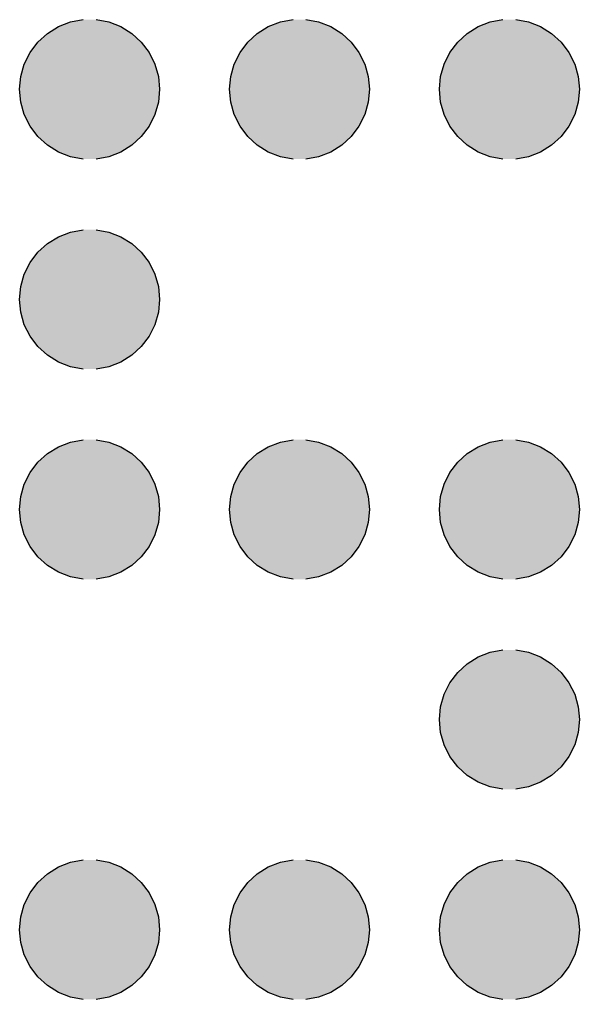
# Model space of a CAD drawing. Extents: x 2971.5 to 3014.5, y 1395.2 to 1402.2.
# Drawn here: x 2971.53 to 2975.53, y 1395.22 to 1402.22 of the extents above; entities that cross this region are included whole.
import ezdxf

# ---------------------------------------------------------------- set-up
doc = ezdxf.new("R2010")
doc.units = 0
doc.layers.add('S', color=7, linetype='CONTINUOUS')

# ---------------------------------------------------------------- blocks, each defined once
blk = doc.blocks.new('*U7')
at = {"layer": 'S', "linetype": 'CONTINUOUS'}
for p, q in [((2971.7249, 1402.1163), (2971.8033, 1402.1649)), ((2971.8033, 1402.1649), (2971.8894, 1402.1982)), ((2971.8894, 1402.1982), (2971.9801, 1402.2152)), ((2972.0723, 1402.2152), (2972.163, 1402.1982)), ((2972.163, 1402.1982), (2972.2491, 1402.1649)), ((2972.2491, 1402.1649), (2972.3275, 1402.1163)), ((2973.2249, 1402.1163), (2973.3033, 1402.1649)), ((2973.3033, 1402.1649), (2973.3894, 1402.1982)), ((2973.3894, 1402.1982), (2973.4801, 1402.2152)), ((2973.5723, 1402.2152), (2973.663, 1402.1982)), ((2973.663, 1402.1982), (2973.7491, 1402.1649)), ((2973.7491, 1402.1649), (2973.8275, 1402.1163)), ((2974.7249, 1402.1163), (2974.8033, 1402.1649)), ((2974.8033, 1402.1649), (2974.8894, 1402.1982)), ((2974.8894, 1402.1982), (2974.9801, 1402.2152)), ((2975.0723, 1402.2152), (2975.163, 1402.1982)), ((2975.163, 1402.1982), (2975.2491, 1402.1649)), ((2975.2491, 1402.1649), (2975.3275, 1402.1163)), ((2971.6567, 1402.0542), (2971.7249, 1402.1163)), ((2972.3275, 1402.1163), (2972.3957, 1402.0542)), ((2973.1567, 1402.0542), (2973.2249, 1402.1163)), ((2973.8275, 1402.1163), (2973.8957, 1402.0542)), ((2974.6567, 1402.0542), (2974.7249, 1402.1163)), ((2975.3275, 1402.1163), (2975.3957, 1402.0542)), ((2971.6011, 1401.9805), (2971.6567, 1402.0542)), ((2972.3957, 1402.0542), (2972.4513, 1401.9805)), ((2973.1011, 1401.9805), (2973.1567, 1402.0542)), ((2973.8957, 1402.0542), (2973.9513, 1401.9805)), ((2974.6011, 1401.9805), (2974.6567, 1402.0542)), ((2975.3957, 1402.0542), (2975.4513, 1401.9805)), ((2971.56, 1401.8979), (2971.6011, 1401.9805)), ((2972.4513, 1401.9805), (2972.4924, 1401.8979)), ((2973.06, 1401.8979), (2973.1011, 1401.9805)), ((2973.9513, 1401.9805), (2973.9924, 1401.8979)), ((2974.56, 1401.8979), (2974.6011, 1401.9805)), ((2975.4513, 1401.9805), (2975.4924, 1401.8979)), ((2971.5347, 1401.8092), (2971.56, 1401.8979)), ((2972.4924, 1401.8979), (2972.5177, 1401.8092)), ((2973.0347, 1401.8092), (2973.06, 1401.8979)), ((2973.9924, 1401.8979), (2974.0177, 1401.8092)), ((2974.5347, 1401.8092), (2974.56, 1401.8979)), ((2975.4924, 1401.8979), (2975.5177, 1401.8092)), ((2971.5262, 1401.7173), (2971.5347, 1401.8092)), ((2972.5177, 1401.8092), (2972.5262, 1401.7173)), ((2973.0262, 1401.7173), (2973.0347, 1401.8092)), ((2974.0177, 1401.8092), (2974.0262, 1401.7173)), ((2974.5262, 1401.7173), (2974.5347, 1401.8092)), ((2975.5177, 1401.8092), (2975.5262, 1401.7173)), ((2971.5347, 1401.6254), (2971.5262, 1401.7173)), ((2972.5262, 1401.7173), (2972.5177, 1401.6254)), ((2973.0347, 1401.6254), (2973.0262, 1401.7173)), ((2974.0262, 1401.7173), (2974.0177, 1401.6254)), ((2974.5347, 1401.6254), (2974.5262, 1401.7173)), ((2975.5262, 1401.7173), (2975.5177, 1401.6254)), ((2971.56, 1401.5367), (2971.5347, 1401.6254)), ((2972.5177, 1401.6254), (2972.4924, 1401.5367)), ((2973.06, 1401.5367), (2973.0347, 1401.6254)), ((2974.0177, 1401.6254), (2973.9924, 1401.5367)), ((2974.56, 1401.5367), (2974.5347, 1401.6254)), ((2975.5177, 1401.6254), (2975.4924, 1401.5367)), ((2971.6011, 1401.4541), (2971.56, 1401.5367)), ((2972.4924, 1401.5367), (2972.4513, 1401.4541)), ((2973.1011, 1401.4541), (2973.06, 1401.5367)), ((2973.9924, 1401.5367), (2973.9513, 1401.4541)), ((2974.6011, 1401.4541), (2974.56, 1401.5367)), ((2975.4924, 1401.5367), (2975.4513, 1401.4541)), ((2971.6567, 1401.3805), (2971.6011, 1401.4541)), ((2972.4513, 1401.4541), (2972.3957, 1401.3805)), ((2973.1567, 1401.3805), (2973.1011, 1401.4541)), ((2973.9513, 1401.4541), (2973.8957, 1401.3805)), ((2974.6567, 1401.3805), (2974.6011, 1401.4541)), ((2975.4513, 1401.4541), (2975.3957, 1401.3805)), ((2971.7249, 1401.3183), (2971.6567, 1401.3805)), ((2971.8033, 1401.2697), (2971.7249, 1401.3183)), ((2972.3275, 1401.3183), (2972.2491, 1401.2697)), ((2972.3957, 1401.3805), (2972.3275, 1401.3183)), ((2973.2249, 1401.3183), (2973.1567, 1401.3805)), ((2973.3033, 1401.2697), (2973.2249, 1401.3183)), ((2973.8275, 1401.3183), (2973.7491, 1401.2697)), ((2973.8957, 1401.3805), (2973.8275, 1401.3183)), ((2974.7249, 1401.3183), (2974.6567, 1401.3805)), ((2974.8033, 1401.2697), (2974.7249, 1401.3183)), ((2975.3275, 1401.3183), (2975.2491, 1401.2697)), ((2975.3957, 1401.3805), (2975.3275, 1401.3183)), ((2971.8894, 1401.2364), (2971.8033, 1401.2697)), ((2972.2491, 1401.2697), (2972.163, 1401.2364)), ((2973.3894, 1401.2364), (2973.3033, 1401.2697)), ((2973.7491, 1401.2697), (2973.663, 1401.2364)), ((2974.8894, 1401.2364), (2974.8033, 1401.2697)), ((2975.2491, 1401.2697), (2975.163, 1401.2364)), ((2971.9801, 1401.2194), (2971.8894, 1401.2364)), ((2972.163, 1401.2364), (2972.0723, 1401.2194)), ((2973.4801, 1401.2194), (2973.3894, 1401.2364)), ((2973.663, 1401.2364), (2973.5723, 1401.2194)), ((2974.9801, 1401.2194), (2974.8894, 1401.2364)), ((2975.163, 1401.2364), (2975.0723, 1401.2194)), ((2971.8033, 1400.6649), (2971.8894, 1400.6982)), ((2971.8894, 1400.6982), (2971.9801, 1400.7152)), ((2972.0723, 1400.7152), (2972.163, 1400.6982)), ((2972.163, 1400.6982), (2972.2491, 1400.6649)), ((2971.6567, 1400.5542), (2971.7249, 1400.6163)), ((2971.7249, 1400.6163), (2971.8033, 1400.6649)), ((2972.2491, 1400.6649), (2972.3275, 1400.6163)), ((2972.3275, 1400.6163), (2972.3957, 1400.5542)), ((2971.6011, 1400.4805), (2971.6567, 1400.5542)), ((2972.3957, 1400.5542), (2972.4513, 1400.4805)), ((2971.56, 1400.3979), (2971.6011, 1400.4805)), ((2972.4513, 1400.4805), (2972.4924, 1400.3979)), ((2971.5347, 1400.3092), (2971.56, 1400.3979)), ((2972.4924, 1400.3979), (2972.5177, 1400.3092)), ((2971.5262, 1400.2173), (2971.5347, 1400.3092)), ((2972.5177, 1400.3092), (2972.5262, 1400.2173)), ((2971.5347, 1400.1254), (2971.5262, 1400.2173)), ((2972.5262, 1400.2173), (2972.5177, 1400.1254)), ((2971.56, 1400.0367), (2971.5347, 1400.1254)), ((2972.5177, 1400.1254), (2972.4924, 1400.0367)), ((2971.6011, 1399.9541), (2971.56, 1400.0367)), ((2972.4924, 1400.0367), (2972.4513, 1399.9541)), ((2971.6567, 1399.8805), (2971.6011, 1399.9541)), ((2972.4513, 1399.9541), (2972.3957, 1399.8805)), ((2971.7249, 1399.8183), (2971.6567, 1399.8805)), ((2972.3957, 1399.8805), (2972.3275, 1399.8183)), ((2971.8033, 1399.7697), (2971.7249, 1399.8183)), ((2972.3275, 1399.8183), (2972.2491, 1399.7697)), ((2971.8894, 1399.7364), (2971.8033, 1399.7697)), ((2971.9801, 1399.7194), (2971.8894, 1399.7364)), ((2972.163, 1399.7364), (2972.0723, 1399.7194)), ((2972.2491, 1399.7697), (2972.163, 1399.7364)), ((2971.7249, 1399.1163), (2971.8033, 1399.1649)), ((2971.8033, 1399.1649), (2971.8894, 1399.1982)), ((2971.8894, 1399.1982), (2971.9801, 1399.2152)), ((2972.0723, 1399.2152), (2972.163, 1399.1982)), ((2972.163, 1399.1982), (2972.2491, 1399.1649)), ((2972.2491, 1399.1649), (2972.3275, 1399.1163)), ((2973.2249, 1399.1163), (2973.3033, 1399.1649)), ((2973.3033, 1399.1649), (2973.3894, 1399.1982)), ((2973.3894, 1399.1982), (2973.4801, 1399.2152)), ((2973.5723, 1399.2152), (2973.663, 1399.1982)), ((2973.663, 1399.1982), (2973.7491, 1399.1649)), ((2973.7491, 1399.1649), (2973.8275, 1399.1163)), ((2974.7249, 1399.1163), (2974.8033, 1399.1649)), ((2974.8033, 1399.1649), (2974.8894, 1399.1982)), ((2974.8894, 1399.1982), (2974.9801, 1399.2152)), ((2975.0723, 1399.2152), (2975.163, 1399.1982)), ((2975.163, 1399.1982), (2975.2491, 1399.1649)), ((2975.2491, 1399.1649), (2975.3275, 1399.1163)), ((2971.6567, 1399.0542), (2971.7249, 1399.1163)), ((2972.3275, 1399.1163), (2972.3957, 1399.0542)), ((2973.1567, 1399.0542), (2973.2249, 1399.1163)), ((2973.8275, 1399.1163), (2973.8957, 1399.0542)), ((2974.6567, 1399.0542), (2974.7249, 1399.1163)), ((2975.3275, 1399.1163), (2975.3957, 1399.0542)), ((2971.6011, 1398.9805), (2971.6567, 1399.0542)), ((2972.3957, 1399.0542), (2972.4513, 1398.9805)), ((2973.1011, 1398.9805), (2973.1567, 1399.0542)), ((2973.8957, 1399.0542), (2973.9513, 1398.9805)), ((2974.6011, 1398.9805), (2974.6567, 1399.0542)), ((2975.3957, 1399.0542), (2975.4513, 1398.9805)), ((2971.56, 1398.8979), (2971.6011, 1398.9805)), ((2972.4513, 1398.9805), (2972.4924, 1398.8979)), ((2973.06, 1398.8979), (2973.1011, 1398.9805)), ((2973.9513, 1398.9805), (2973.9924, 1398.8979)), ((2974.56, 1398.8979), (2974.6011, 1398.9805)), ((2975.4513, 1398.9805), (2975.4924, 1398.8979)), ((2971.5347, 1398.8092), (2971.56, 1398.8979)), ((2972.4924, 1398.8979), (2972.5177, 1398.8092)), ((2973.0347, 1398.8092), (2973.06, 1398.8979)), ((2973.9924, 1398.8979), (2974.0177, 1398.8092)), ((2974.5347, 1398.8092), (2974.56, 1398.8979)), ((2975.4924, 1398.8979), (2975.5177, 1398.8092)), ((2971.5262, 1398.7173), (2971.5347, 1398.8092)), ((2972.5177, 1398.8092), (2972.5262, 1398.7173)), ((2973.0262, 1398.7173), (2973.0347, 1398.8092)), ((2974.0177, 1398.8092), (2974.0262, 1398.7173)), ((2974.5262, 1398.7173), (2974.5347, 1398.8092)), ((2975.5177, 1398.8092), (2975.5262, 1398.7173)), ((2971.5347, 1398.6254), (2971.5262, 1398.7173)), ((2972.5262, 1398.7173), (2972.5177, 1398.6254)), ((2973.0347, 1398.6254), (2973.0262, 1398.7173)), ((2974.0262, 1398.7173), (2974.0177, 1398.6254)), ((2974.5347, 1398.6254), (2974.5262, 1398.7173)), ((2975.5262, 1398.7173), (2975.5177, 1398.6254)), ((2971.56, 1398.5367), (2971.5347, 1398.6254)), ((2972.5177, 1398.6254), (2972.4924, 1398.5367)), ((2973.06, 1398.5367), (2973.0347, 1398.6254)), ((2974.0177, 1398.6254), (2973.9924, 1398.5367)), ((2974.56, 1398.5367), (2974.5347, 1398.6254)), ((2975.5177, 1398.6254), (2975.4924, 1398.5367)), ((2971.6011, 1398.4541), (2971.56, 1398.5367)), ((2972.4924, 1398.5367), (2972.4513, 1398.4541)), ((2973.1011, 1398.4541), (2973.06, 1398.5367)), ((2973.9924, 1398.5367), (2973.9513, 1398.4541)), ((2974.6011, 1398.4541), (2974.56, 1398.5367)), ((2975.4924, 1398.5367), (2975.4513, 1398.4541)), ((2971.6567, 1398.3805), (2971.6011, 1398.4541)), ((2972.4513, 1398.4541), (2972.3957, 1398.3805)), ((2973.1567, 1398.3805), (2973.1011, 1398.4541)), ((2973.9513, 1398.4541), (2973.8957, 1398.3805)), ((2974.6567, 1398.3805), (2974.6011, 1398.4541)), ((2975.4513, 1398.4541), (2975.3957, 1398.3805)), ((2971.7249, 1398.3183), (2971.6567, 1398.3805)), ((2972.3957, 1398.3805), (2972.3275, 1398.3183)), ((2973.2249, 1398.3183), (2973.1567, 1398.3805)), ((2973.8957, 1398.3805), (2973.8275, 1398.3183)), ((2974.7249, 1398.3183), (2974.6567, 1398.3805)), ((2975.3957, 1398.3805), (2975.3275, 1398.3183)), ((2971.8033, 1398.2697), (2971.7249, 1398.3183)), ((2972.3275, 1398.3183), (2972.2491, 1398.2697)), ((2973.3033, 1398.2697), (2973.2249, 1398.3183)), ((2973.8275, 1398.3183), (2973.7491, 1398.2697)), ((2974.8033, 1398.2697), (2974.7249, 1398.3183)), ((2975.3275, 1398.3183), (2975.2491, 1398.2697)), ((2971.8894, 1398.2364), (2971.8033, 1398.2697)), ((2972.2491, 1398.2697), (2972.163, 1398.2364)), ((2973.3894, 1398.2364), (2973.3033, 1398.2697)), ((2973.7491, 1398.2697), (2973.663, 1398.2364)), ((2974.8894, 1398.2364), (2974.8033, 1398.2697)), ((2975.2491, 1398.2697), (2975.163, 1398.2364)), ((2971.9801, 1398.2194), (2971.8894, 1398.2364)), ((2972.163, 1398.2364), (2972.0723, 1398.2194)), ((2973.4801, 1398.2194), (2973.3894, 1398.2364)), ((2973.663, 1398.2364), (2973.5723, 1398.2194)), ((2974.9801, 1398.2194), (2974.8894, 1398.2364)), ((2975.163, 1398.2364), (2975.0723, 1398.2194)), ((2974.8033, 1397.6649), (2974.8894, 1397.6982)), ((2974.8894, 1397.6982), (2974.9801, 1397.7152)), ((2975.0723, 1397.7152), (2975.163, 1397.6982)), ((2975.163, 1397.6982), (2975.2491, 1397.6649)), ((2974.6567, 1397.5542), (2974.7249, 1397.6163)), ((2974.7249, 1397.6163), (2974.8033, 1397.6649)), ((2975.2491, 1397.6649), (2975.3275, 1397.6163)), ((2975.3275, 1397.6163), (2975.3957, 1397.5542)), ((2974.6011, 1397.4805), (2974.6567, 1397.5542)), ((2975.3957, 1397.5542), (2975.4513, 1397.4805)), ((2974.56, 1397.3979), (2974.6011, 1397.4805)), ((2975.4513, 1397.4805), (2975.4924, 1397.3979)), ((2974.5347, 1397.3092), (2974.56, 1397.3979)), ((2975.4924, 1397.3979), (2975.5177, 1397.3092)), ((2974.5262, 1397.2173), (2974.5347, 1397.3092)), ((2975.5177, 1397.3092), (2975.5262, 1397.2173)), ((2974.5347, 1397.1254), (2974.5262, 1397.2173)), ((2975.5262, 1397.2173), (2975.5177, 1397.1254)), ((2974.56, 1397.0367), (2974.5347, 1397.1254)), ((2975.5177, 1397.1254), (2975.4924, 1397.0367)), ((2974.6011, 1396.9541), (2974.56, 1397.0367)), ((2975.4924, 1397.0367), (2975.4513, 1396.9541)), ((2974.6567, 1396.8805), (2974.6011, 1396.9541)), ((2975.4513, 1396.9541), (2975.3957, 1396.8805)), ((2974.7249, 1396.8183), (2974.6567, 1396.8805)), ((2975.3957, 1396.8805), (2975.3275, 1396.8183)), ((2974.8033, 1396.7697), (2974.7249, 1396.8183)), ((2974.8894, 1396.7364), (2974.8033, 1396.7697)), ((2975.2491, 1396.7697), (2975.163, 1396.7364)), ((2975.3275, 1396.8183), (2975.2491, 1396.7697)), ((2974.9801, 1396.7194), (2974.8894, 1396.7364)), ((2975.163, 1396.7364), (2975.0723, 1396.7194)), ((2971.8894, 1396.1982), (2971.9801, 1396.2152)), ((2972.0723, 1396.2152), (2972.163, 1396.1982)), ((2973.3894, 1396.1982), (2973.4801, 1396.2152)), ((2973.5723, 1396.2152), (2973.663, 1396.1982)), ((2974.8894, 1396.1982), (2974.9801, 1396.2152)), ((2975.0723, 1396.2152), (2975.163, 1396.1982)), ((2971.7249, 1396.1163), (2971.8033, 1396.1649)), ((2971.8033, 1396.1649), (2971.8894, 1396.1982)), ((2972.163, 1396.1982), (2972.2491, 1396.1649)), ((2972.2491, 1396.1649), (2972.3275, 1396.1163)), ((2973.2249, 1396.1163), (2973.3033, 1396.1649)), ((2973.3033, 1396.1649), (2973.3894, 1396.1982)), ((2973.663, 1396.1982), (2973.7491, 1396.1649)), ((2973.7491, 1396.1649), (2973.8275, 1396.1163)), ((2974.7249, 1396.1163), (2974.8033, 1396.1649)), ((2974.8033, 1396.1649), (2974.8894, 1396.1982)), ((2975.163, 1396.1982), (2975.2491, 1396.1649)), ((2975.2491, 1396.1649), (2975.3275, 1396.1163)), ((2971.6567, 1396.0542), (2971.7249, 1396.1163)), ((2972.3275, 1396.1163), (2972.3957, 1396.0542)), ((2973.1567, 1396.0542), (2973.2249, 1396.1163)), ((2973.8275, 1396.1163), (2973.8957, 1396.0542)), ((2974.6567, 1396.0542), (2974.7249, 1396.1163)), ((2975.3275, 1396.1163), (2975.3957, 1396.0542)), ((2971.6011, 1395.9805), (2971.6567, 1396.0542)), ((2972.3957, 1396.0542), (2972.4513, 1395.9805)), ((2973.1011, 1395.9805), (2973.1567, 1396.0542)), ((2973.8957, 1396.0542), (2973.9513, 1395.9805)), ((2974.6011, 1395.9805), (2974.6567, 1396.0542)), ((2975.3957, 1396.0542), (2975.4513, 1395.9805)), ((2971.56, 1395.8979), (2971.6011, 1395.9805)), ((2972.4513, 1395.9805), (2972.4924, 1395.8979)), ((2973.06, 1395.8979), (2973.1011, 1395.9805)), ((2973.9513, 1395.9805), (2973.9924, 1395.8979)), ((2974.56, 1395.8979), (2974.6011, 1395.9805)), ((2975.4513, 1395.9805), (2975.4924, 1395.8979)), ((2971.5347, 1395.8092), (2971.56, 1395.8979)), ((2972.4924, 1395.8979), (2972.5177, 1395.8092)), ((2973.0347, 1395.8092), (2973.06, 1395.8979)), ((2973.9924, 1395.8979), (2974.0177, 1395.8092)), ((2974.5347, 1395.8092), (2974.56, 1395.8979)), ((2975.4924, 1395.8979), (2975.5177, 1395.8092)), ((2971.5262, 1395.7173), (2971.5347, 1395.8092)), ((2972.5177, 1395.8092), (2972.5262, 1395.7173)), ((2973.0262, 1395.7173), (2973.0347, 1395.8092)), ((2974.0177, 1395.8092), (2974.0262, 1395.7173)), ((2974.5262, 1395.7173), (2974.5347, 1395.8092)), ((2975.5177, 1395.8092), (2975.5262, 1395.7173)), ((2971.5347, 1395.6254), (2971.5262, 1395.7173)), ((2972.5262, 1395.7173), (2972.5177, 1395.6254)), ((2973.0347, 1395.6254), (2973.0262, 1395.7173)), ((2974.0262, 1395.7173), (2974.0177, 1395.6254)), ((2974.5347, 1395.6254), (2974.5262, 1395.7173)), ((2975.5262, 1395.7173), (2975.5177, 1395.6254)), ((2971.56, 1395.5367), (2971.5347, 1395.6254)), ((2972.5177, 1395.6254), (2972.4924, 1395.5367)), ((2973.06, 1395.5367), (2973.0347, 1395.6254)), ((2974.0177, 1395.6254), (2973.9924, 1395.5367)), ((2974.56, 1395.5367), (2974.5347, 1395.6254)), ((2975.5177, 1395.6254), (2975.4924, 1395.5367)), ((2971.6011, 1395.4541), (2971.56, 1395.5367)), ((2972.4924, 1395.5367), (2972.4513, 1395.4541)), ((2973.1011, 1395.4541), (2973.06, 1395.5367)), ((2973.9924, 1395.5367), (2973.9513, 1395.4541)), ((2974.6011, 1395.4541), (2974.56, 1395.5367)), ((2975.4924, 1395.5367), (2975.4513, 1395.4541)), ((2971.6567, 1395.3805), (2971.6011, 1395.4541)), ((2972.4513, 1395.4541), (2972.3957, 1395.3805)), ((2973.1567, 1395.3805), (2973.1011, 1395.4541)), ((2973.9513, 1395.4541), (2973.8957, 1395.3805)), ((2974.6567, 1395.3805), (2974.6011, 1395.4541)), ((2975.4513, 1395.4541), (2975.3957, 1395.3805)), ((2971.7249, 1395.3183), (2971.6567, 1395.3805)), ((2972.3957, 1395.3805), (2972.3275, 1395.3183)), ((2973.2249, 1395.3183), (2973.1567, 1395.3805)), ((2973.8957, 1395.3805), (2973.8275, 1395.3183)), ((2974.7249, 1395.3183), (2974.6567, 1395.3805)), ((2975.3957, 1395.3805), (2975.3275, 1395.3183)), ((2971.8033, 1395.2697), (2971.7249, 1395.3183)), ((2972.3275, 1395.3183), (2972.2491, 1395.2697)), ((2973.3033, 1395.2697), (2973.2249, 1395.3183)), ((2973.8275, 1395.3183), (2973.7491, 1395.2697)), ((2974.8033, 1395.2697), (2974.7249, 1395.3183)), ((2975.3275, 1395.3183), (2975.2491, 1395.2697)), ((2971.8894, 1395.2364), (2971.8033, 1395.2697)), ((2971.9801, 1395.2194), (2971.8894, 1395.2364)), ((2972.163, 1395.2364), (2972.0723, 1395.2194)), ((2972.2491, 1395.2697), (2972.163, 1395.2364)), ((2973.3894, 1395.2364), (2973.3033, 1395.2697)), ((2973.4801, 1395.2194), (2973.3894, 1395.2364)), ((2973.663, 1395.2364), (2973.5723, 1395.2194)), ((2973.7491, 1395.2697), (2973.663, 1395.2364)), ((2974.8894, 1395.2364), (2974.8033, 1395.2697)), ((2974.9801, 1395.2194), (2974.8894, 1395.2364)), ((2975.163, 1395.2364), (2975.0723, 1395.2194)), ((2975.2491, 1395.2697), (2975.163, 1395.2364))]:
    blk.add_line(p, q, dxfattribs=at)
at = {"layer": 'S', "linetype": 'CONTINUOUS', "extrusion": (0, 0, -1)}
for points in [[(-2971.8033, 1402.1649), (-2972.3275, 1402.1163), (-2971.7249, 1402.1163)], [(-2971.8894, 1402.1982), (-2972.2491, 1402.1649), (-2971.8033, 1402.1649)], [(-2971.8033, 1402.1649), (-2972.2491, 1402.1649), (-2972.3275, 1402.1163)], [(-2971.9801, 1402.2152), (-2972.163, 1402.1982), (-2971.8894, 1402.1982)], [(-2971.8894, 1402.1982), (-2972.163, 1402.1982), (-2972.2491, 1402.1649)], [(-2971.9801, 1402.2152), (-2972.0723, 1402.2152), (-2972.163, 1402.1982)], [(-2973.3033, 1402.1649), (-2973.8275, 1402.1163), (-2973.2249, 1402.1163)], [(-2973.3894, 1402.1982), (-2973.7491, 1402.1649), (-2973.3033, 1402.1649)], [(-2973.3033, 1402.1649), (-2973.7491, 1402.1649), (-2973.8275, 1402.1163)], [(-2973.4801, 1402.2152), (-2973.663, 1402.1982), (-2973.3894, 1402.1982)], [(-2973.3894, 1402.1982), (-2973.663, 1402.1982), (-2973.7491, 1402.1649)], [(-2973.4801, 1402.2152), (-2973.5723, 1402.2152), (-2973.663, 1402.1982)], [(-2974.8033, 1402.1649), (-2975.3275, 1402.1163), (-2974.7249, 1402.1163)], [(-2974.8894, 1402.1982), (-2975.2491, 1402.1649), (-2974.8033, 1402.1649)], [(-2974.8033, 1402.1649), (-2975.2491, 1402.1649), (-2975.3275, 1402.1163)], [(-2974.9801, 1402.2152), (-2975.163, 1402.1982), (-2974.8894, 1402.1982)], [(-2974.8894, 1402.1982), (-2975.163, 1402.1982), (-2975.2491, 1402.1649)], [(-2974.9801, 1402.2152), (-2975.0723, 1402.2152), (-2975.163, 1402.1982)], [(-2971.7249, 1402.1163), (-2972.3957, 1402.0542), (-2971.6567, 1402.0542)], [(-2971.7249, 1402.1163), (-2972.3275, 1402.1163), (-2972.3957, 1402.0542)], [(-2973.2249, 1402.1163), (-2973.8957, 1402.0542), (-2973.1567, 1402.0542)], [(-2973.2249, 1402.1163), (-2973.8275, 1402.1163), (-2973.8957, 1402.0542)], [(-2974.7249, 1402.1163), (-2975.3957, 1402.0542), (-2974.6567, 1402.0542)], [(-2974.7249, 1402.1163), (-2975.3275, 1402.1163), (-2975.3957, 1402.0542)], [(-2971.6567, 1402.0542), (-2972.4513, 1401.9805), (-2971.6011, 1401.9805)], [(-2971.6567, 1402.0542), (-2972.3957, 1402.0542), (-2972.4513, 1401.9805)], [(-2973.1567, 1402.0542), (-2973.9513, 1401.9805), (-2973.1011, 1401.9805)], [(-2973.1567, 1402.0542), (-2973.8957, 1402.0542), (-2973.9513, 1401.9805)], [(-2974.6567, 1402.0542), (-2975.4513, 1401.9805), (-2974.6011, 1401.9805)], [(-2974.6567, 1402.0542), (-2975.3957, 1402.0542), (-2975.4513, 1401.9805)], [(-2971.6011, 1401.9805), (-2972.4924, 1401.8979), (-2971.56, 1401.8979)], [(-2971.6011, 1401.9805), (-2972.4513, 1401.9805), (-2972.4924, 1401.8979)], [(-2973.1011, 1401.9805), (-2973.9924, 1401.8979), (-2973.06, 1401.8979)], [(-2973.1011, 1401.9805), (-2973.9513, 1401.9805), (-2973.9924, 1401.8979)], [(-2974.6011, 1401.9805), (-2975.4924, 1401.8979), (-2974.56, 1401.8979)], [(-2974.6011, 1401.9805), (-2975.4513, 1401.9805), (-2975.4924, 1401.8979)], [(-2971.56, 1401.8979), (-2972.5177, 1401.8092), (-2971.5347, 1401.8092)], [(-2971.56, 1401.8979), (-2972.4924, 1401.8979), (-2972.5177, 1401.8092)], [(-2973.06, 1401.8979), (-2974.0177, 1401.8092), (-2973.0347, 1401.8092)], [(-2973.06, 1401.8979), (-2973.9924, 1401.8979), (-2974.0177, 1401.8092)], [(-2974.56, 1401.8979), (-2975.5177, 1401.8092), (-2974.5347, 1401.8092)], [(-2974.56, 1401.8979), (-2975.4924, 1401.8979), (-2975.5177, 1401.8092)], [(-2971.5347, 1401.8092), (-2972.5262, 1401.7173), (-2971.5262, 1401.7173)], [(-2971.5347, 1401.8092), (-2972.5177, 1401.8092), (-2972.5262, 1401.7173)], [(-2973.0347, 1401.8092), (-2974.0262, 1401.7173), (-2973.0262, 1401.7173)], [(-2973.0347, 1401.8092), (-2974.0177, 1401.8092), (-2974.0262, 1401.7173)], [(-2974.5347, 1401.8092), (-2975.5262, 1401.7173), (-2974.5262, 1401.7173)], [(-2974.5347, 1401.8092), (-2975.5177, 1401.8092), (-2975.5262, 1401.7173)], [(-2971.5262, 1401.7173), (-2972.5177, 1401.6254), (-2971.5347, 1401.6254)], [(-2971.5262, 1401.7173), (-2972.5262, 1401.7173), (-2972.5177, 1401.6254)], [(-2973.0262, 1401.7173), (-2974.0177, 1401.6254), (-2973.0347, 1401.6254)], [(-2973.0262, 1401.7173), (-2974.0262, 1401.7173), (-2974.0177, 1401.6254)], [(-2974.5262, 1401.7173), (-2975.5177, 1401.6254), (-2974.5347, 1401.6254)], [(-2974.5262, 1401.7173), (-2975.5262, 1401.7173), (-2975.5177, 1401.6254)], [(-2971.5347, 1401.6254), (-2972.4924, 1401.5367), (-2971.56, 1401.5367)], [(-2971.5347, 1401.6254), (-2972.5177, 1401.6254), (-2972.4924, 1401.5367)], [(-2973.0347, 1401.6254), (-2973.9924, 1401.5367), (-2973.06, 1401.5367)], [(-2973.0347, 1401.6254), (-2974.0177, 1401.6254), (-2973.9924, 1401.5367)], [(-2974.5347, 1401.6254), (-2975.4924, 1401.5367), (-2974.56, 1401.5367)], [(-2974.5347, 1401.6254), (-2975.5177, 1401.6254), (-2975.4924, 1401.5367)], [(-2971.56, 1401.5367), (-2972.4513, 1401.4541), (-2971.6011, 1401.4541)], [(-2971.56, 1401.5367), (-2972.4924, 1401.5367), (-2972.4513, 1401.4541)], [(-2973.06, 1401.5367), (-2973.9513, 1401.4541), (-2973.1011, 1401.4541)], [(-2973.06, 1401.5367), (-2973.9924, 1401.5367), (-2973.9513, 1401.4541)], [(-2974.56, 1401.5367), (-2975.4513, 1401.4541), (-2974.6011, 1401.4541)], [(-2974.56, 1401.5367), (-2975.4924, 1401.5367), (-2975.4513, 1401.4541)], [(-2971.6011, 1401.4541), (-2972.3957, 1401.3805), (-2971.6567, 1401.3805)], [(-2971.6011, 1401.4541), (-2972.4513, 1401.4541), (-2972.3957, 1401.3805)], [(-2973.1011, 1401.4541), (-2973.8957, 1401.3805), (-2973.1567, 1401.3805)], [(-2973.1011, 1401.4541), (-2973.9513, 1401.4541), (-2973.8957, 1401.3805)], [(-2974.6011, 1401.4541), (-2975.3957, 1401.3805), (-2974.6567, 1401.3805)], [(-2974.6011, 1401.4541), (-2975.4513, 1401.4541), (-2975.3957, 1401.3805)], [(-2971.6567, 1401.3805), (-2972.3275, 1401.3183), (-2971.7249, 1401.3183)], [(-2971.6567, 1401.3805), (-2972.3957, 1401.3805), (-2972.3275, 1401.3183)], [(-2971.7249, 1401.3183), (-2972.2491, 1401.2697), (-2971.8033, 1401.2697)], [(-2971.7249, 1401.3183), (-2972.3275, 1401.3183), (-2972.2491, 1401.2697)], [(-2973.1567, 1401.3805), (-2973.8275, 1401.3183), (-2973.2249, 1401.3183)], [(-2973.1567, 1401.3805), (-2973.8957, 1401.3805), (-2973.8275, 1401.3183)], [(-2973.2249, 1401.3183), (-2973.7491, 1401.2697), (-2973.3033, 1401.2697)], [(-2973.2249, 1401.3183), (-2973.8275, 1401.3183), (-2973.7491, 1401.2697)], [(-2974.6567, 1401.3805), (-2975.3275, 1401.3183), (-2974.7249, 1401.3183)], [(-2974.6567, 1401.3805), (-2975.3957, 1401.3805), (-2975.3275, 1401.3183)], [(-2974.7249, 1401.3183), (-2975.2491, 1401.2697), (-2974.8033, 1401.2697)], [(-2974.7249, 1401.3183), (-2975.3275, 1401.3183), (-2975.2491, 1401.2697)], [(-2971.8033, 1401.2697), (-2972.163, 1401.2364), (-2971.8894, 1401.2364)], [(-2971.8033, 1401.2697), (-2972.2491, 1401.2697), (-2972.163, 1401.2364)], [(-2973.3033, 1401.2697), (-2973.663, 1401.2364), (-2973.3894, 1401.2364)], [(-2973.3033, 1401.2697), (-2973.7491, 1401.2697), (-2973.663, 1401.2364)], [(-2974.8033, 1401.2697), (-2975.163, 1401.2364), (-2974.8894, 1401.2364)], [(-2974.8033, 1401.2697), (-2975.2491, 1401.2697), (-2975.163, 1401.2364)], [(-2971.8894, 1401.2364), (-2972.0723, 1401.2194), (-2971.9801, 1401.2194)], [(-2971.8894, 1401.2364), (-2972.163, 1401.2364), (-2972.0723, 1401.2194)], [(-2973.3894, 1401.2364), (-2973.5723, 1401.2194), (-2973.4801, 1401.2194)], [(-2973.3894, 1401.2364), (-2973.663, 1401.2364), (-2973.5723, 1401.2194)], [(-2974.8894, 1401.2364), (-2975.0723, 1401.2194), (-2974.9801, 1401.2194)], [(-2974.8894, 1401.2364), (-2975.163, 1401.2364), (-2975.0723, 1401.2194)], [(-2971.8894, 1400.6982), (-2972.2491, 1400.6649), (-2971.8033, 1400.6649)], [(-2971.9801, 1400.7152), (-2972.163, 1400.6982), (-2971.8894, 1400.6982)], [(-2971.8894, 1400.6982), (-2972.163, 1400.6982), (-2972.2491, 1400.6649)], [(-2971.9801, 1400.7152), (-2972.0723, 1400.7152), (-2972.163, 1400.6982)], [(-2971.7249, 1400.6163), (-2972.3957, 1400.5542), (-2971.6567, 1400.5542)], [(-2971.8033, 1400.6649), (-2972.3275, 1400.6163), (-2971.7249, 1400.6163)], [(-2971.7249, 1400.6163), (-2972.3275, 1400.6163), (-2972.3957, 1400.5542)], [(-2971.8033, 1400.6649), (-2972.2491, 1400.6649), (-2972.3275, 1400.6163)], [(-2971.6567, 1400.5542), (-2972.4513, 1400.4805), (-2971.6011, 1400.4805)], [(-2971.6567, 1400.5542), (-2972.3957, 1400.5542), (-2972.4513, 1400.4805)], [(-2971.6011, 1400.4805), (-2972.4924, 1400.3979), (-2971.56, 1400.3979)], [(-2971.6011, 1400.4805), (-2972.4513, 1400.4805), (-2972.4924, 1400.3979)], [(-2971.56, 1400.3979), (-2972.5177, 1400.3092), (-2971.5347, 1400.3092)], [(-2971.56, 1400.3979), (-2972.4924, 1400.3979), (-2972.5177, 1400.3092)], [(-2971.5347, 1400.3092), (-2972.5262, 1400.2173), (-2971.5262, 1400.2173)], [(-2971.5347, 1400.3092), (-2972.5177, 1400.3092), (-2972.5262, 1400.2173)], [(-2971.5262, 1400.2173), (-2972.5177, 1400.1254), (-2971.5347, 1400.1254)], [(-2971.5262, 1400.2173), (-2972.5262, 1400.2173), (-2972.5177, 1400.1254)], [(-2971.5347, 1400.1254), (-2972.4924, 1400.0367), (-2971.56, 1400.0367)], [(-2971.5347, 1400.1254), (-2972.5177, 1400.1254), (-2972.4924, 1400.0367)], [(-2971.56, 1400.0367), (-2972.4513, 1399.9541), (-2971.6011, 1399.9541)], [(-2971.56, 1400.0367), (-2972.4924, 1400.0367), (-2972.4513, 1399.9541)], [(-2971.6011, 1399.9541), (-2972.3957, 1399.8805), (-2971.6567, 1399.8805)], [(-2971.6011, 1399.9541), (-2972.4513, 1399.9541), (-2972.3957, 1399.8805)], [(-2971.6567, 1399.8805), (-2972.3275, 1399.8183), (-2971.7249, 1399.8183)], [(-2971.6567, 1399.8805), (-2972.3957, 1399.8805), (-2972.3275, 1399.8183)], [(-2971.7249, 1399.8183), (-2972.2491, 1399.7697), (-2971.8033, 1399.7697)], [(-2971.7249, 1399.8183), (-2972.3275, 1399.8183), (-2972.2491, 1399.7697)], [(-2971.8033, 1399.7697), (-2972.163, 1399.7364), (-2971.8894, 1399.7364)], [(-2971.8033, 1399.7697), (-2972.2491, 1399.7697), (-2972.163, 1399.7364)], [(-2971.8894, 1399.7364), (-2972.0723, 1399.7194), (-2971.9801, 1399.7194)], [(-2971.8894, 1399.7364), (-2972.163, 1399.7364), (-2972.0723, 1399.7194)], [(-2971.8033, 1399.1649), (-2972.3275, 1399.1163), (-2971.7249, 1399.1163)], [(-2971.8894, 1399.1982), (-2972.2491, 1399.1649), (-2971.8033, 1399.1649)], [(-2971.8033, 1399.1649), (-2972.2491, 1399.1649), (-2972.3275, 1399.1163)], [(-2971.9801, 1399.2152), (-2972.163, 1399.1982), (-2971.8894, 1399.1982)], [(-2971.8894, 1399.1982), (-2972.163, 1399.1982), (-2972.2491, 1399.1649)], [(-2971.9801, 1399.2152), (-2972.0723, 1399.2152), (-2972.163, 1399.1982)], [(-2973.3033, 1399.1649), (-2973.8275, 1399.1163), (-2973.2249, 1399.1163)], [(-2973.3894, 1399.1982), (-2973.7491, 1399.1649), (-2973.3033, 1399.1649)], [(-2973.3033, 1399.1649), (-2973.7491, 1399.1649), (-2973.8275, 1399.1163)], [(-2973.4801, 1399.2152), (-2973.663, 1399.1982), (-2973.3894, 1399.1982)], [(-2973.3894, 1399.1982), (-2973.663, 1399.1982), (-2973.7491, 1399.1649)], [(-2973.4801, 1399.2152), (-2973.5723, 1399.2152), (-2973.663, 1399.1982)], [(-2974.8033, 1399.1649), (-2975.3275, 1399.1163), (-2974.7249, 1399.1163)], [(-2974.8894, 1399.1982), (-2975.2491, 1399.1649), (-2974.8033, 1399.1649)], [(-2974.8033, 1399.1649), (-2975.2491, 1399.1649), (-2975.3275, 1399.1163)], [(-2974.9801, 1399.2152), (-2975.163, 1399.1982), (-2974.8894, 1399.1982)], [(-2974.8894, 1399.1982), (-2975.163, 1399.1982), (-2975.2491, 1399.1649)], [(-2974.9801, 1399.2152), (-2975.0723, 1399.2152), (-2975.163, 1399.1982)], [(-2971.7249, 1399.1163), (-2972.3957, 1399.0542), (-2971.6567, 1399.0542)], [(-2971.7249, 1399.1163), (-2972.3275, 1399.1163), (-2972.3957, 1399.0542)], [(-2973.2249, 1399.1163), (-2973.8957, 1399.0542), (-2973.1567, 1399.0542)], [(-2973.2249, 1399.1163), (-2973.8275, 1399.1163), (-2973.8957, 1399.0542)], [(-2974.7249, 1399.1163), (-2975.3957, 1399.0542), (-2974.6567, 1399.0542)], [(-2974.7249, 1399.1163), (-2975.3275, 1399.1163), (-2975.3957, 1399.0542)], [(-2971.6567, 1399.0542), (-2972.4513, 1398.9805), (-2971.6011, 1398.9805)], [(-2971.6567, 1399.0542), (-2972.3957, 1399.0542), (-2972.4513, 1398.9805)], [(-2973.1567, 1399.0542), (-2973.9513, 1398.9805), (-2973.1011, 1398.9805)], [(-2973.1567, 1399.0542), (-2973.8957, 1399.0542), (-2973.9513, 1398.9805)], [(-2974.6567, 1399.0542), (-2975.4513, 1398.9805), (-2974.6011, 1398.9805)], [(-2974.6567, 1399.0542), (-2975.3957, 1399.0542), (-2975.4513, 1398.9805)], [(-2971.6011, 1398.9805), (-2972.4924, 1398.8979), (-2971.56, 1398.8979)], [(-2971.6011, 1398.9805), (-2972.4513, 1398.9805), (-2972.4924, 1398.8979)], [(-2973.1011, 1398.9805), (-2973.9924, 1398.8979), (-2973.06, 1398.8979)], [(-2973.1011, 1398.9805), (-2973.9513, 1398.9805), (-2973.9924, 1398.8979)], [(-2974.6011, 1398.9805), (-2975.4924, 1398.8979), (-2974.56, 1398.8979)], [(-2974.6011, 1398.9805), (-2975.4513, 1398.9805), (-2975.4924, 1398.8979)], [(-2971.56, 1398.8979), (-2972.5177, 1398.8092), (-2971.5347, 1398.8092)], [(-2971.56, 1398.8979), (-2972.4924, 1398.8979), (-2972.5177, 1398.8092)], [(-2973.06, 1398.8979), (-2974.0177, 1398.8092), (-2973.0347, 1398.8092)], [(-2973.06, 1398.8979), (-2973.9924, 1398.8979), (-2974.0177, 1398.8092)], [(-2974.56, 1398.8979), (-2975.5177, 1398.8092), (-2974.5347, 1398.8092)], [(-2974.56, 1398.8979), (-2975.4924, 1398.8979), (-2975.5177, 1398.8092)], [(-2971.5347, 1398.8092), (-2972.5262, 1398.7173), (-2971.5262, 1398.7173)], [(-2971.5347, 1398.8092), (-2972.5177, 1398.8092), (-2972.5262, 1398.7173)], [(-2973.0347, 1398.8092), (-2974.0262, 1398.7173), (-2973.0262, 1398.7173)], [(-2973.0347, 1398.8092), (-2974.0177, 1398.8092), (-2974.0262, 1398.7173)], [(-2974.5347, 1398.8092), (-2975.5262, 1398.7173), (-2974.5262, 1398.7173)], [(-2974.5347, 1398.8092), (-2975.5177, 1398.8092), (-2975.5262, 1398.7173)], [(-2971.5262, 1398.7173), (-2972.5177, 1398.6254), (-2971.5347, 1398.6254)], [(-2971.5262, 1398.7173), (-2972.5262, 1398.7173), (-2972.5177, 1398.6254)], [(-2973.0262, 1398.7173), (-2974.0177, 1398.6254), (-2973.0347, 1398.6254)], [(-2973.0262, 1398.7173), (-2974.0262, 1398.7173), (-2974.0177, 1398.6254)], [(-2974.5262, 1398.7173), (-2975.5177, 1398.6254), (-2974.5347, 1398.6254)], [(-2974.5262, 1398.7173), (-2975.5262, 1398.7173), (-2975.5177, 1398.6254)], [(-2971.5347, 1398.6254), (-2972.4924, 1398.5367), (-2971.56, 1398.5367)], [(-2971.5347, 1398.6254), (-2972.5177, 1398.6254), (-2972.4924, 1398.5367)], [(-2973.0347, 1398.6254), (-2973.9924, 1398.5367), (-2973.06, 1398.5367)], [(-2973.0347, 1398.6254), (-2974.0177, 1398.6254), (-2973.9924, 1398.5367)], [(-2974.5347, 1398.6254), (-2975.4924, 1398.5367), (-2974.56, 1398.5367)], [(-2974.5347, 1398.6254), (-2975.5177, 1398.6254), (-2975.4924, 1398.5367)], [(-2971.56, 1398.5367), (-2972.4513, 1398.4541), (-2971.6011, 1398.4541)], [(-2971.56, 1398.5367), (-2972.4924, 1398.5367), (-2972.4513, 1398.4541)], [(-2973.06, 1398.5367), (-2973.9513, 1398.4541), (-2973.1011, 1398.4541)], [(-2973.06, 1398.5367), (-2973.9924, 1398.5367), (-2973.9513, 1398.4541)], [(-2974.56, 1398.5367), (-2975.4513, 1398.4541), (-2974.6011, 1398.4541)], [(-2974.56, 1398.5367), (-2975.4924, 1398.5367), (-2975.4513, 1398.4541)], [(-2971.6011, 1398.4541), (-2972.3957, 1398.3805), (-2971.6567, 1398.3805)], [(-2971.6011, 1398.4541), (-2972.4513, 1398.4541), (-2972.3957, 1398.3805)], [(-2973.1011, 1398.4541), (-2973.8957, 1398.3805), (-2973.1567, 1398.3805)], [(-2973.1011, 1398.4541), (-2973.9513, 1398.4541), (-2973.8957, 1398.3805)], [(-2974.6011, 1398.4541), (-2975.3957, 1398.3805), (-2974.6567, 1398.3805)], [(-2974.6011, 1398.4541), (-2975.4513, 1398.4541), (-2975.3957, 1398.3805)], [(-2971.6567, 1398.3805), (-2972.3275, 1398.3183), (-2971.7249, 1398.3183)], [(-2971.6567, 1398.3805), (-2972.3957, 1398.3805), (-2972.3275, 1398.3183)], [(-2973.1567, 1398.3805), (-2973.8275, 1398.3183), (-2973.2249, 1398.3183)], [(-2973.1567, 1398.3805), (-2973.8957, 1398.3805), (-2973.8275, 1398.3183)], [(-2974.6567, 1398.3805), (-2975.3275, 1398.3183), (-2974.7249, 1398.3183)], [(-2974.6567, 1398.3805), (-2975.3957, 1398.3805), (-2975.3275, 1398.3183)], [(-2971.7249, 1398.3183), (-2972.2491, 1398.2697), (-2971.8033, 1398.2697)], [(-2971.7249, 1398.3183), (-2972.3275, 1398.3183), (-2972.2491, 1398.2697)], [(-2973.2249, 1398.3183), (-2973.7491, 1398.2697), (-2973.3033, 1398.2697)], [(-2973.2249, 1398.3183), (-2973.8275, 1398.3183), (-2973.7491, 1398.2697)], [(-2974.7249, 1398.3183), (-2975.2491, 1398.2697), (-2974.8033, 1398.2697)], [(-2974.7249, 1398.3183), (-2975.3275, 1398.3183), (-2975.2491, 1398.2697)], [(-2971.8033, 1398.2697), (-2972.163, 1398.2364), (-2971.8894, 1398.2364)], [(-2971.8033, 1398.2697), (-2972.2491, 1398.2697), (-2972.163, 1398.2364)], [(-2973.3033, 1398.2697), (-2973.663, 1398.2364), (-2973.3894, 1398.2364)], [(-2973.3033, 1398.2697), (-2973.7491, 1398.2697), (-2973.663, 1398.2364)], [(-2974.8033, 1398.2697), (-2975.163, 1398.2364), (-2974.8894, 1398.2364)], [(-2974.8033, 1398.2697), (-2975.2491, 1398.2697), (-2975.163, 1398.2364)], [(-2971.8894, 1398.2364), (-2972.0723, 1398.2194), (-2971.9801, 1398.2194)], [(-2971.8894, 1398.2364), (-2972.163, 1398.2364), (-2972.0723, 1398.2194)], [(-2973.3894, 1398.2364), (-2973.5723, 1398.2194), (-2973.4801, 1398.2194)], [(-2973.3894, 1398.2364), (-2973.663, 1398.2364), (-2973.5723, 1398.2194)], [(-2974.8894, 1398.2364), (-2975.0723, 1398.2194), (-2974.9801, 1398.2194)], [(-2974.8894, 1398.2364), (-2975.163, 1398.2364), (-2975.0723, 1398.2194)], [(-2974.8894, 1397.6982), (-2975.2491, 1397.6649), (-2974.8033, 1397.6649)], [(-2974.9801, 1397.7152), (-2975.163, 1397.6982), (-2974.8894, 1397.6982)], [(-2974.8894, 1397.6982), (-2975.163, 1397.6982), (-2975.2491, 1397.6649)], [(-2974.9801, 1397.7152), (-2975.0723, 1397.7152), (-2975.163, 1397.6982)], [(-2974.7249, 1397.6163), (-2975.3957, 1397.5542), (-2974.6567, 1397.5542)], [(-2974.8033, 1397.6649), (-2975.3275, 1397.6163), (-2974.7249, 1397.6163)], [(-2974.7249, 1397.6163), (-2975.3275, 1397.6163), (-2975.3957, 1397.5542)], [(-2974.8033, 1397.6649), (-2975.2491, 1397.6649), (-2975.3275, 1397.6163)], [(-2974.6567, 1397.5542), (-2975.4513, 1397.4805), (-2974.6011, 1397.4805)], [(-2974.6567, 1397.5542), (-2975.3957, 1397.5542), (-2975.4513, 1397.4805)], [(-2974.6011, 1397.4805), (-2975.4924, 1397.3979), (-2974.56, 1397.3979)], [(-2974.6011, 1397.4805), (-2975.4513, 1397.4805), (-2975.4924, 1397.3979)], [(-2974.56, 1397.3979), (-2975.5177, 1397.3092), (-2974.5347, 1397.3092)], [(-2974.56, 1397.3979), (-2975.4924, 1397.3979), (-2975.5177, 1397.3092)], [(-2974.5347, 1397.3092), (-2975.5262, 1397.2173), (-2974.5262, 1397.2173)], [(-2974.5347, 1397.3092), (-2975.5177, 1397.3092), (-2975.5262, 1397.2173)], [(-2974.5262, 1397.2173), (-2975.5177, 1397.1254), (-2974.5347, 1397.1254)], [(-2974.5262, 1397.2173), (-2975.5262, 1397.2173), (-2975.5177, 1397.1254)], [(-2974.5347, 1397.1254), (-2975.4924, 1397.0367), (-2974.56, 1397.0367)], [(-2974.5347, 1397.1254), (-2975.5177, 1397.1254), (-2975.4924, 1397.0367)], [(-2974.56, 1397.0367), (-2975.4513, 1396.9541), (-2974.6011, 1396.9541)], [(-2974.56, 1397.0367), (-2975.4924, 1397.0367), (-2975.4513, 1396.9541)], [(-2974.6011, 1396.9541), (-2975.3957, 1396.8805), (-2974.6567, 1396.8805)], [(-2974.6011, 1396.9541), (-2975.4513, 1396.9541), (-2975.3957, 1396.8805)], [(-2974.6567, 1396.8805), (-2975.3275, 1396.8183), (-2974.7249, 1396.8183)], [(-2974.6567, 1396.8805), (-2975.3957, 1396.8805), (-2975.3275, 1396.8183)], [(-2974.7249, 1396.8183), (-2975.2491, 1396.7697), (-2974.8033, 1396.7697)], [(-2974.7249, 1396.8183), (-2975.3275, 1396.8183), (-2975.2491, 1396.7697)], [(-2974.8033, 1396.7697), (-2975.163, 1396.7364), (-2974.8894, 1396.7364)], [(-2974.8033, 1396.7697), (-2975.2491, 1396.7697), (-2975.163, 1396.7364)], [(-2974.8894, 1396.7364), (-2975.0723, 1396.7194), (-2974.9801, 1396.7194)], [(-2974.8894, 1396.7364), (-2975.163, 1396.7364), (-2975.0723, 1396.7194)], [(-2971.9801, 1396.2152), (-2972.163, 1396.1982), (-2971.8894, 1396.1982)], [(-2971.9801, 1396.2152), (-2972.0723, 1396.2152), (-2972.163, 1396.1982)], [(-2973.4801, 1396.2152), (-2973.663, 1396.1982), (-2973.3894, 1396.1982)], [(-2973.4801, 1396.2152), (-2973.5723, 1396.2152), (-2973.663, 1396.1982)], [(-2974.9801, 1396.2152), (-2975.163, 1396.1982), (-2974.8894, 1396.1982)], [(-2974.9801, 1396.2152), (-2975.0723, 1396.2152), (-2975.163, 1396.1982)], [(-2971.8033, 1396.1649), (-2972.3275, 1396.1163), (-2971.7249, 1396.1163)], [(-2971.8894, 1396.1982), (-2972.2491, 1396.1649), (-2971.8033, 1396.1649)], [(-2971.8033, 1396.1649), (-2972.2491, 1396.1649), (-2972.3275, 1396.1163)], [(-2971.8894, 1396.1982), (-2972.163, 1396.1982), (-2972.2491, 1396.1649)], [(-2973.3033, 1396.1649), (-2973.8275, 1396.1163), (-2973.2249, 1396.1163)], [(-2973.3894, 1396.1982), (-2973.7491, 1396.1649), (-2973.3033, 1396.1649)], [(-2973.3033, 1396.1649), (-2973.7491, 1396.1649), (-2973.8275, 1396.1163)], [(-2973.3894, 1396.1982), (-2973.663, 1396.1982), (-2973.7491, 1396.1649)], [(-2974.8033, 1396.1649), (-2975.3275, 1396.1163), (-2974.7249, 1396.1163)], [(-2974.8894, 1396.1982), (-2975.2491, 1396.1649), (-2974.8033, 1396.1649)], [(-2974.8033, 1396.1649), (-2975.2491, 1396.1649), (-2975.3275, 1396.1163)], [(-2974.8894, 1396.1982), (-2975.163, 1396.1982), (-2975.2491, 1396.1649)], [(-2971.7249, 1396.1163), (-2972.3957, 1396.0542), (-2971.6567, 1396.0542)], [(-2971.7249, 1396.1163), (-2972.3275, 1396.1163), (-2972.3957, 1396.0542)], [(-2973.2249, 1396.1163), (-2973.8957, 1396.0542), (-2973.1567, 1396.0542)], [(-2973.2249, 1396.1163), (-2973.8275, 1396.1163), (-2973.8957, 1396.0542)], [(-2974.7249, 1396.1163), (-2975.3957, 1396.0542), (-2974.6567, 1396.0542)], [(-2974.7249, 1396.1163), (-2975.3275, 1396.1163), (-2975.3957, 1396.0542)], [(-2971.6567, 1396.0542), (-2972.4513, 1395.9805), (-2971.6011, 1395.9805)], [(-2971.6567, 1396.0542), (-2972.3957, 1396.0542), (-2972.4513, 1395.9805)], [(-2973.1567, 1396.0542), (-2973.9513, 1395.9805), (-2973.1011, 1395.9805)], [(-2973.1567, 1396.0542), (-2973.8957, 1396.0542), (-2973.9513, 1395.9805)], [(-2974.6567, 1396.0542), (-2975.4513, 1395.9805), (-2974.6011, 1395.9805)], [(-2974.6567, 1396.0542), (-2975.3957, 1396.0542), (-2975.4513, 1395.9805)], [(-2971.6011, 1395.9805), (-2972.4924, 1395.8979), (-2971.56, 1395.8979)], [(-2971.6011, 1395.9805), (-2972.4513, 1395.9805), (-2972.4924, 1395.8979)], [(-2973.1011, 1395.9805), (-2973.9924, 1395.8979), (-2973.06, 1395.8979)], [(-2973.1011, 1395.9805), (-2973.9513, 1395.9805), (-2973.9924, 1395.8979)], [(-2974.6011, 1395.9805), (-2975.4924, 1395.8979), (-2974.56, 1395.8979)], [(-2974.6011, 1395.9805), (-2975.4513, 1395.9805), (-2975.4924, 1395.8979)], [(-2971.56, 1395.8979), (-2972.5177, 1395.8092), (-2971.5347, 1395.8092)], [(-2971.56, 1395.8979), (-2972.4924, 1395.8979), (-2972.5177, 1395.8092)], [(-2973.06, 1395.8979), (-2974.0177, 1395.8092), (-2973.0347, 1395.8092)], [(-2973.06, 1395.8979), (-2973.9924, 1395.8979), (-2974.0177, 1395.8092)], [(-2974.56, 1395.8979), (-2975.5177, 1395.8092), (-2974.5347, 1395.8092)], [(-2974.56, 1395.8979), (-2975.4924, 1395.8979), (-2975.5177, 1395.8092)], [(-2971.5347, 1395.8092), (-2972.5262, 1395.7173), (-2971.5262, 1395.7173)], [(-2971.5347, 1395.8092), (-2972.5177, 1395.8092), (-2972.5262, 1395.7173)], [(-2973.0347, 1395.8092), (-2974.0262, 1395.7173), (-2973.0262, 1395.7173)], [(-2973.0347, 1395.8092), (-2974.0177, 1395.8092), (-2974.0262, 1395.7173)], [(-2974.5347, 1395.8092), (-2975.5262, 1395.7173), (-2974.5262, 1395.7173)], [(-2974.5347, 1395.8092), (-2975.5177, 1395.8092), (-2975.5262, 1395.7173)], [(-2971.5262, 1395.7173), (-2972.5177, 1395.6254), (-2971.5347, 1395.6254)], [(-2971.5262, 1395.7173), (-2972.5262, 1395.7173), (-2972.5177, 1395.6254)], [(-2973.0262, 1395.7173), (-2974.0177, 1395.6254), (-2973.0347, 1395.6254)], [(-2973.0262, 1395.7173), (-2974.0262, 1395.7173), (-2974.0177, 1395.6254)], [(-2974.5262, 1395.7173), (-2975.5177, 1395.6254), (-2974.5347, 1395.6254)], [(-2974.5262, 1395.7173), (-2975.5262, 1395.7173), (-2975.5177, 1395.6254)], [(-2971.5347, 1395.6254), (-2972.4924, 1395.5367), (-2971.56, 1395.5367)], [(-2971.5347, 1395.6254), (-2972.5177, 1395.6254), (-2972.4924, 1395.5367)], [(-2973.0347, 1395.6254), (-2973.9924, 1395.5367), (-2973.06, 1395.5367)], [(-2973.0347, 1395.6254), (-2974.0177, 1395.6254), (-2973.9924, 1395.5367)], [(-2974.5347, 1395.6254), (-2975.4924, 1395.5367), (-2974.56, 1395.5367)], [(-2974.5347, 1395.6254), (-2975.5177, 1395.6254), (-2975.4924, 1395.5367)], [(-2971.56, 1395.5367), (-2972.4513, 1395.4541), (-2971.6011, 1395.4541)], [(-2971.56, 1395.5367), (-2972.4924, 1395.5367), (-2972.4513, 1395.4541)], [(-2973.06, 1395.5367), (-2973.9513, 1395.4541), (-2973.1011, 1395.4541)], [(-2973.06, 1395.5367), (-2973.9924, 1395.5367), (-2973.9513, 1395.4541)], [(-2974.56, 1395.5367), (-2975.4513, 1395.4541), (-2974.6011, 1395.4541)], [(-2974.56, 1395.5367), (-2975.4924, 1395.5367), (-2975.4513, 1395.4541)], [(-2971.6011, 1395.4541), (-2972.3957, 1395.3805), (-2971.6567, 1395.3805)], [(-2971.6011, 1395.4541), (-2972.4513, 1395.4541), (-2972.3957, 1395.3805)], [(-2973.1011, 1395.4541), (-2973.8957, 1395.3805), (-2973.1567, 1395.3805)], [(-2973.1011, 1395.4541), (-2973.9513, 1395.4541), (-2973.8957, 1395.3805)], [(-2974.6011, 1395.4541), (-2975.3957, 1395.3805), (-2974.6567, 1395.3805)], [(-2974.6011, 1395.4541), (-2975.4513, 1395.4541), (-2975.3957, 1395.3805)], [(-2971.6567, 1395.3805), (-2972.3275, 1395.3183), (-2971.7249, 1395.3183)], [(-2971.6567, 1395.3805), (-2972.3957, 1395.3805), (-2972.3275, 1395.3183)], [(-2973.1567, 1395.3805), (-2973.8275, 1395.3183), (-2973.2249, 1395.3183)], [(-2973.1567, 1395.3805), (-2973.8957, 1395.3805), (-2973.8275, 1395.3183)], [(-2974.6567, 1395.3805), (-2975.3275, 1395.3183), (-2974.7249, 1395.3183)], [(-2974.6567, 1395.3805), (-2975.3957, 1395.3805), (-2975.3275, 1395.3183)], [(-2971.7249, 1395.3183), (-2972.2491, 1395.2697), (-2971.8033, 1395.2697)], [(-2971.7249, 1395.3183), (-2972.3275, 1395.3183), (-2972.2491, 1395.2697)], [(-2973.2249, 1395.3183), (-2973.7491, 1395.2697), (-2973.3033, 1395.2697)], [(-2973.2249, 1395.3183), (-2973.8275, 1395.3183), (-2973.7491, 1395.2697)], [(-2974.7249, 1395.3183), (-2975.2491, 1395.2697), (-2974.8033, 1395.2697)], [(-2974.7249, 1395.3183), (-2975.3275, 1395.3183), (-2975.2491, 1395.2697)], [(-2971.8033, 1395.2697), (-2972.163, 1395.2364), (-2971.8894, 1395.2364)], [(-2971.8033, 1395.2697), (-2972.2491, 1395.2697), (-2972.163, 1395.2364)], [(-2971.8894, 1395.2364), (-2972.0723, 1395.2194), (-2971.9801, 1395.2194)], [(-2971.8894, 1395.2364), (-2972.163, 1395.2364), (-2972.0723, 1395.2194)], [(-2973.3033, 1395.2697), (-2973.663, 1395.2364), (-2973.3894, 1395.2364)], [(-2973.3033, 1395.2697), (-2973.7491, 1395.2697), (-2973.663, 1395.2364)], [(-2973.3894, 1395.2364), (-2973.5723, 1395.2194), (-2973.4801, 1395.2194)], [(-2973.3894, 1395.2364), (-2973.663, 1395.2364), (-2973.5723, 1395.2194)], [(-2974.8033, 1395.2697), (-2975.163, 1395.2364), (-2974.8894, 1395.2364)], [(-2974.8033, 1395.2697), (-2975.2491, 1395.2697), (-2975.163, 1395.2364)], [(-2974.8894, 1395.2364), (-2975.0723, 1395.2194), (-2974.9801, 1395.2194)], [(-2974.8894, 1395.2364), (-2975.163, 1395.2364), (-2975.0723, 1395.2194)]]:
    blk.add_solid(points, dxfattribs=at)

msp = doc.modelspace()

# ---------------------------------------------------------------- block references
at = {"layer": 'S', "linetype": 'CONTINUOUS'}
msp.add_blockref('*U7', (0, 0), dxfattribs=at)

doc.saveas('drawing.dxf')
